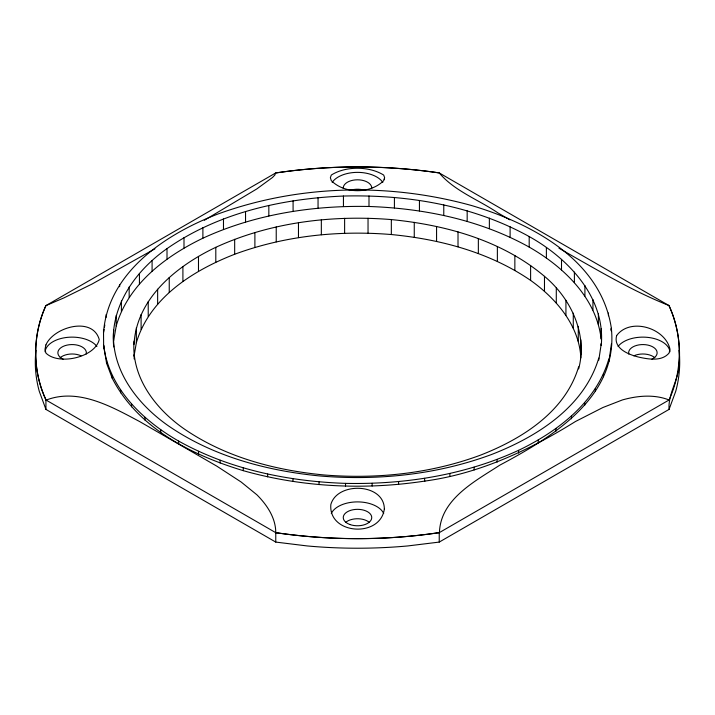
<?xml version="1.0" encoding="UTF-8"?>
<svg xmlns="http://www.w3.org/2000/svg" width="715" height="715" viewBox="0 0 715 715"><rect width="100%" height="100%" fill="white"/><g stroke="black" fill="none" stroke-linecap="round" stroke-linejoin="round"><path stroke-width="1.07" d="M104.068 329.311L103.505 332.591C108.063 271.977 166.086 233.877 217.887 214.035C298.79 184.586 388.978 182.611 471.748 205.58C531.531 223.402 601.261 260.224 611.352 328.274C618.511 396.995 552.346 437.115 500.16 464.965L499.32 465.465C474.867 481.329 440.449 499.338 439.439 532.55C385.269 540.692 329.964 540.54 275.767 532.675L45.93 399.98C32.202 370.343 32.202 335.237 45.93 305.609L275.767 172.914C329.883 164.924 385.117 164.924 439.233 172.914L669.07 305.609C677.025 323.475 680.617 343.003 679.25 362.532C679.384 379.057 667.873 393.062 669.07 409.391L439.233 542.086L407.899 545.929A322.188 186.016 0 0 1 307.101 545.929L275.767 542.086L45.93 409.391L39.271 391.311A322.188 186.016 0 0 1 35.965 350.314M104.453 327.13L104.828 324.941M113.739 346.945C109.565 306.806 135.421 270.681 167.006 248.623C218.388 212.864 281.692 198.654 343.441 196.044C407.273 194.426 472.847 205.348 529.189 236.558C568.237 258.33 605.677 297.467 601.244 345.461L601.315 343.37L598.786 360.146M113.685 340.617L116.214 325.942L116.214 315.422M134.036 344.38C136.368 298.173 177.061 265.685 215.805 247.31C270.395 222.249 331.814 214.777 391.337 219.577C445.883 224.948 501.876 240.365 544.481 276.339C571.124 298.486 587.837 334.361 578.641 368.922M134.036 356.124L136.359 342.673L136.359 327.72M608.849 361.701L611.495 343.647L611.495 346.409M116.214 325.942C128.217 284.284 165.442 256.22 202.89 238.202C254.665 214.33 312.276 205.312 368.994 206.483C424.388 208.378 480.417 219.934 529.189 247.086C563.518 266.784 596.399 297.842 601.181 339.142L601.181 328.614M136.359 342.673C149.73 297.619 193.22 270.386 234.672 254.254C284.516 235.807 338.526 230.194 391.337 234.538C440.288 239.239 489.65 252.315 530.61 280.396C556.091 298.512 579.195 325.343 580.866 357.893M578.641 366.786C565.27 411.84 521.78 439.073 480.328 455.205C430.484 473.652 376.474 479.265 323.663 474.93C274.712 470.22 225.35 457.144 184.39 429.063C155.933 409.293 131.22 377.574 134.036 341.171M598.786 358.045C584.191 407.201 536.742 436.919 491.518 454.517C437.133 474.644 378.199 480.766 320.588 476.038C267.169 470.899 213.311 456.635 168.615 425.988C137.575 404.422 110.611 369.807 113.685 330.098M112.327 378.476L106.562 363.229L103.648 345.184C108.626 388.209 142.884 420.563 178.643 441.084C229.452 469.371 287.814 481.401 345.524 483.376C404.61 484.6 464.634 475.207 518.563 450.334C557.575 431.565 596.346 402.331 608.849 358.93M154.932 248.82L92.11 283.998L63.912 297.896L45.93 305.609C32.381 335.326 32.184 370.486 46.144 400.096C78.275 387.655 111.683 406.728 139.488 421.475L216.797 466.144L241.161 482.026L256.908 494.816C266.981 504.897 275.767 517.91 275.767 532.675C329.883 540.665 385.117 540.665 439.233 532.675L669.07 399.98C682.619 370.254 682.816 335.103 668.856 305.484C636.323 292.542 605.918 274.935 575.512 257.713L558.96 248.185M669.07 409.391L675.729 391.311A322.188 186.016 0 0 0 679.036 350.314M204.267 220.327L256.756 188.966L272.54 177.445L274.882 175.014L275.561 173.03C329.731 164.888 385.036 165.049 439.233 172.914C454.204 190.932 479.041 199.959 498.203 213.07L509.867 219.827M424.603 478.335L424.603 481.106C479.068 473.813 529.216 450.271 575.432 421.519L602.897 407.514L622.452 399.917C637.539 395.681 654.171 394.117 669.07 399.98M112.237 375.473L112.237 378.244C137.798 428.196 191.745 455.053 243.252 470.658C302.15 487.317 364.587 490.249 425.005 481.052M610.941 328.864L611.352 331.045L611.352 328.274M103.505 329.821L103.648 347.955M608.438 313L608.438 315.771M603.46 373.981L603.46 376.751M598.384 313.957L598.384 324.476M595.363 388.62L595.363 391.391M592.941 299.54L592.941 310.069M584.915 285.535L584.915 296.064M584.664 402.688L584.664 405.459M580.839 339.813L580.839 354.774M578.274 326.38L578.274 341.332M574.395 272.093L574.395 282.613M573.278 313.17L573.278 328.122M571.482 416.041L571.482 418.811M565.931 300.336L565.931 315.288M561.507 259.357L561.507 269.877M556.288 288.011L556.288 302.963M555.948 428.517L555.948 431.288M546.385 247.47L546.385 257.99M544.481 276.339L544.481 291.291M538.243 439.993L538.243 442.764M530.61 265.444L530.61 280.396M529.189 236.558L529.189 247.086M518.563 450.334L518.563 453.104M514.854 255.443L514.854 270.395M510.108 226.744L510.108 237.273M497.372 246.452L497.372 261.404M497.113 459.432L497.113 462.203M489.364 218.138L489.364 228.666M478.353 238.56L478.353 253.521M474.125 467.181L474.125 469.952M467.172 210.836L467.172 221.355M458.011 231.866L458.011 246.818M449.869 473.509L449.869 476.279M443.774 204.901L443.774 215.429M439.233 532.675L439.233 542.086M436.57 226.432L436.57 241.384M419.437 200.423L419.437 210.943M414.262 222.32L414.262 237.273M398.595 481.606L398.595 484.377M394.412 197.429L394.412 207.949M391.337 219.577L391.337 234.538M372.14 483.295L372.14 486.066M368.994 195.964L368.994 206.483M368.037 218.236L368.037 233.188M345.524 483.376L345.524 486.146M344.621 218.307L344.621 233.26M343.441 196.044L343.441 206.564M321.339 219.791L321.339 234.743M319.042 481.847L319.042 484.618M318.05 197.662L318.05 208.181M298.468 222.678L298.468 237.63M293.087 200.808L293.087 211.327M292.98 478.728L292.98 481.499M276.231 226.923L276.231 241.876M275.767 532.675L275.767 542.086M268.831 205.437L268.831 215.957M267.625 474.063L267.625 476.834M254.889 232.482L254.889 247.435M245.54 211.506L245.54 222.025M243.252 467.887L243.252 470.658M234.672 239.302L234.672 254.254M223.482 218.951L223.482 229.47M220.131 460.272L220.131 463.043M215.805 247.31L215.805 262.262M202.89 227.683L202.89 238.202M198.52 451.308L198.52 454.079M198.484 256.408L198.484 271.36M183.996 237.612L183.996 248.132M182.906 266.498L182.906 281.451M178.643 441.084L178.643 443.854M169.241 277.483L169.241 292.435M167.006 248.623L167.006 259.143M160.732 429.715L160.732 432.486M157.64 289.226L157.64 304.179M152.089 260.6L152.089 271.128M148.228 301.605L148.228 316.557M144.975 417.337L144.975 420.107M141.105 314.484L141.105 329.436M139.434 273.416L139.434 283.935M134.161 354.694L134.161 358.966M131.551 404.064L131.551 406.835M129.165 286.921L129.165 297.44M121.398 300.97L121.398 311.499M120.594 390.059L120.594 392.83M119.637 284.838L119.637 286.688M106.562 360.458L106.562 363.229M106.151 314.529L106.151 317.299M45.93 399.98L45.93 409.391M345.506 522.531A14.246 8.223 0 0 1 369.405 522.451M331.295 513.504A27.134 15.667 0 0 1 357.5 501.894A27.134 15.667 0 0 1 383.705 513.504M60.132 357.768A14.246 8.223 0 0 1 81.018 355.784M63.224 359.216A14.246 8.223 0 0 1 66.942 345.131A14.246 8.223 0 0 1 86.202 354.032M45.045 351.771A27.134 15.667 0 0 1 67.344 337.373A27.134 15.667 0 0 1 96.909 346.418M349.671 190.574A14.246 8.223 0 0 1 365.186 190.521M343.28 188.51A14.246 8.223 0 0 1 357.42 179.805A14.246 8.223 0 0 1 371.729 188.411M332.171 182.414A27.134 15.667 0 0 1 357.5 172.369A27.134 15.667 0 0 1 382.829 182.414M633.848 355.847A14.246 8.223 0 0 1 654.779 357.688M628.825 354.122A14.246 8.223 0 0 1 647.906 345.095A14.246 8.223 0 0 1 651.91 359.153M618.091 346.418A27.134 15.667 0 0 1 647.656 337.373A27.134 15.667 0 0 1 669.955 351.771M384.348 508.883C380.621 538.181 328.176 534.749 330.839 504.531C337.31 481.41 384.098 483.054 384.348 508.883M45.912 344.916L44.991 349.313L45.912 353.049C58.541 365.615 94.934 357.545 99.251 339.571C92.566 315.923 53.554 327.05 45.912 344.916M616.67 335.532C612.889 348.634 629.209 354.881 639.282 357.232C648.898 359.323 661.92 361.549 669.088 353.022L670.009 349.313C665.459 327.979 630.398 317.138 616.67 335.532M384.161 179.161L383.705 180.636C370.406 193.997 344.585 194.06 331.295 180.627L330.366 177.722L331.295 175.068C345.658 165.898 369.306 166.041 383.705 175.077L384.634 177.731L384.161 179.161M349.814 524.479A14.246 8.223 0 0 0 371.729 517.937A14.246 8.223 0 0 0 350.958 510.251A14.246 8.223 0 0 0 349.814 524.479"/></g></svg>
